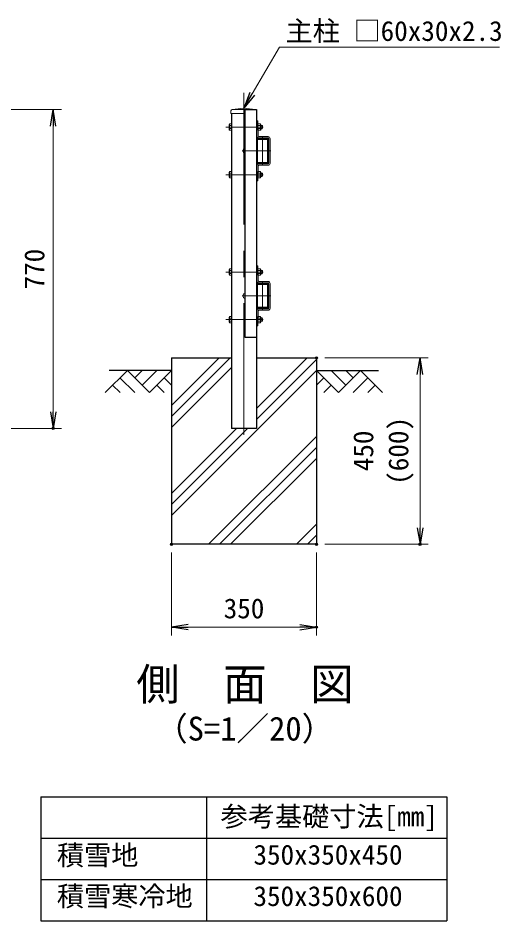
# Model space of a CAD drawing. Units: millimetres, scale not verified. Extents: x -4200 to 4200, y -2970 to 2970.
# Drawn here: x -564 to 602, y -1479 to 701 of the extents above; entities that cross this region are included whole.
import ezdxf
from ezdxf.enums import TextEntityAlignment as Align

# ---------------------------------------------------------------- set-up
doc = ezdxf.new("R2010")
doc.units = ezdxf.units.MM
doc.header["$LTSCALE"] = 10
doc.header["$PDMODE"] = 32
doc.header["$PDSIZE"] = 5
doc.linetypes.add('USER1', pattern=[50.8, 31.75, -6.35, 6.35, -6.35])
for name, color, linetype, lineweight in [('0-1_D-TTL-TXT', 7, 'Continuous', 25), ('0-2_D-BMK', 2, 'USER1', 13), ('0-3_D-STR3', 3, 'Continuous', 13), ('0-4_D-STR-DIM', 7, 'Continuous', 13), ('0-5_0', 7, 'Continuous', 25), ('0-7_D-DCR-HCH', 7, 'Continuous', 13), ('0-8_D-STR4', 7, 'Continuous', 25), ('0-9_D-STR1', 1, 'Continuous', 25), ('0-A_D-BGD', 7, 'Continuous', 25), ('0-B_D-STR-TXT', 7, 'Continuous', 13)]:
    doc.layers.add(name, color=color, linetype=linetype, lineweight=lineweight)
doc.layers.add('0-6_Defpoints', color=8, linetype='Continuous')
doc.styles.add('ＭＳ ゴシック', font='')
doc.styles.get('ＭＳ ゴシック').set_extended_font_data('MS Gothic')

# ---------------------------------------------------------------- blocks, each defined once
blk = doc.blocks.new('_Open')
at = {"layer": '0-5_0'}
blk.add_line((-10, 1.667), (0, 0), dxfattribs=at)
blk.add_lwpolyline([(-10, -1.667), (0, 0), (-10, 0)], dxfattribs=at)
blk = doc.blocks.new('MLeader4')
at = {"layer": '0-B_D-STR-TXT'}
blk.add_line((76.8, 630.48), (597.9, 630.48), dxfattribs=at)
at = {"layer": '0-B_D-STR-TXT', "lineweight": 25}
blk.add_line((7.13, 514.36), (-18.71, 483.11), dxfattribs=at)
at = {"layer": '0-B_D-STR-TXT'}
blk.add_lwpolyline([(1.36, 517.71), (66.8, 630.48), (76.8, 630.48)], dxfattribs=at)
at = {"layer": '0-B_D-STR-TXT', "lineweight": 25}
blk.add_lwpolyline([(-4.4, 521.05), (-18.71, 483.11), (1.36, 517.71)], dxfattribs=at)
at = {"layer": '0-B_D-STR-TXT', "style": 'ＭＳ ゴシック'}
blk.add_text('主柱 □60x30x2.3', height=48.09, dxfattribs=at).set_placement((81.75, 631.27), align=Align.BOTTOM_LEFT)

msp = doc.modelspace()

# ---------------------------------------------------------------- linework, layer by layer
at = {"layer": '0-2_D-BMK'}
for p, q in [((-18.71, 520.11), (-18.71, -339.89)), ((-62.11, 437.61), (27.89, 437.61)), ((26.29, 415.11), (26.29, 345.11)), ((-23.28, 380.11), (16.65, 380.11)), ((6.29, 380.11), (46.29, 380.11)), ((-62.11, 322.61), (27.89, 322.61)), ((-62.11, 87.61), (27.89, 87.61)), ((26.29, 65.11), (26.29, -4.89)), ((-23.28, 30.11), (19.65, 30.11)), ((6.29, 30.11), (46.29, 30.11)), ((-62.11, -27.39), (27.89, -27.39))]:
    msp.add_line(p, q, dxfattribs=at)
at = {"layer": '0-3_D-STR3'}
for p, q in [((-18.71, 483.11), (-46.96, 480.11)), ((-46.96, 480.11), (9.54, 480.11)), ((-18.71, 483.11), (9.54, 480.11)), ((-49.96, 477.11), (-49.96, 470.11)), ((-49.96, 470.11), (-16.71, 470.11)), ((11.29, 470.11), (12.54, 470.11)), ((12.54, 477.11), (12.54, 470.11)), ((-54.01, 443.91), (-53.31, 445.12)), ((-54.01, 443.91), (-54.01, 431.31)), ((-48.71, 445.12), (-53.31, 445.12)), ((-48.71, 441.36), (-53.31, 441.36)), ((-48.71, 445.12), (-48.71, 430.11)), ((14.49, 452.69), (11.29, 452.59)), ((11.29, 452.59), (12.47, 416.25)), ((14.49, 452.69), (15.67, 416.36)), ((15.22, 445.12), (21, 445.12)), ((15.22, 430.11), (15.22, 445.12)), ((15.22, 441.36), (21, 441.36)), ((21, 445.12), (21.72, 443.86)), ((21.72, 431.36), (21.72, 443.86)), ((21.72, 441.61), (25.09, 441.61)), ((21.72, 440.86), (25.84, 440.86)), ((25.09, 441.61), (26.29, 440.41)), ((25.09, 441.61), (25.09, 433.61)), ((26.29, 440.41), (26.29, 434.81)), ((-54.01, 431.31), (-53.31, 430.11)), ((-48.71, 433.86), (-53.31, 433.86)), ((-48.71, 430.11), (-53.31, 430.11)), ((15.22, 433.86), (21, 433.86)), ((15.22, 430.11), (21, 430.11)), ((39.69, 414.81), (17.26, 414.81)), ((21, 430.11), (21.72, 431.36)), ((21.72, 434.36), (25.84, 434.36)), ((21.72, 433.61), (25.09, 433.61)), ((25.09, 433.61), (26.29, 434.81)), ((39.69, 411.61), (17.27, 411.61)), ((41.29, 410.01), (41.29, 350.21)), ((44.49, 410.01), (44.49, 350.21)), ((-18.24, 385.36), (-16.71, 385.36)), ((-18.24, 374.86), (-16.71, 374.86)), ((-16.71, 385.36), (-16.71, 374.86)), ((-54.01, 328.91), (-53.31, 330.12)), ((-54.01, 316.31), (-54.01, 328.91)), ((-48.71, 330.12), (-53.31, 330.12)), ((-48.71, 315.11), (-48.71, 330.12)), ((11.29, 307.63), (12.47, 343.97)), ((14.49, 307.53), (15.67, 343.86)), ((15.22, 330.12), (21, 330.12)), ((15.22, 330.12), (15.22, 315.11)), ((39.69, 348.61), (17.26, 348.61)), ((39.69, 345.41), (17.26, 345.41)), ((21, 330.12), (21.72, 328.86)), ((21.72, 328.86), (21.72, 316.36)), ((-54.01, 316.31), (-53.31, 315.11)), ((-48.71, 326.36), (-53.31, 326.36)), ((-48.71, 318.86), (-53.31, 318.86)), ((-48.71, 315.11), (-53.31, 315.11)), ((14.49, 307.53), (11.29, 307.63)), ((15.22, 326.36), (21, 326.36)), ((15.22, 318.86), (21, 318.86)), ((15.22, 315.11), (21, 315.11)), ((21, 315.11), (21.72, 316.36)), ((21.72, 326.61), (25.09, 326.61)), ((21.72, 325.86), (25.84, 325.86)), ((21.72, 319.36), (25.84, 319.36)), ((21.72, 318.61), (25.09, 318.61)), ((25.09, 326.61), (26.29, 325.41)), ((25.09, 318.61), (25.09, 326.61)), ((25.09, 318.61), (26.29, 319.81)), ((26.29, 319.81), (26.29, 325.41)), ((-54.01, 93.91), (-53.31, 95.12)), ((-54.01, 93.91), (-54.01, 81.31)), ((-48.71, 95.12), (-53.31, 95.12)), ((-48.71, 91.36), (-53.31, 91.36)), ((-48.71, 95.12), (-48.71, 80.11)), ((14.49, 102.69), (11.29, 102.59)), ((11.29, 102.59), (12.47, 66.25)), ((14.49, 102.69), (15.67, 66.36)), ((15.22, 95.12), (21, 95.12)), ((15.22, 80.11), (15.22, 95.12)), ((15.22, 91.36), (21, 91.36)), ((21, 95.12), (21.72, 93.86)), ((21.72, 81.36), (21.72, 93.86)), ((21.72, 91.61), (25.09, 91.61)), ((21.72, 90.86), (25.84, 90.86)), ((25.09, 91.61), (26.29, 90.41)), ((25.09, 91.61), (25.09, 83.61)), ((26.29, 90.41), (26.29, 84.81)), ((-54.01, 81.31), (-53.31, 80.11)), ((-48.71, 83.86), (-53.31, 83.86)), ((-48.71, 80.11), (-53.31, 80.11)), ((15.22, 83.86), (21, 83.86)), ((15.22, 80.11), (21, 80.11)), ((21, 80.11), (21.72, 81.36)), ((21.72, 84.36), (25.84, 84.36)), ((21.72, 83.61), (25.09, 83.61)), ((25.09, 83.61), (26.29, 84.81)), ((39.69, 64.81), (17.26, 64.81)), ((39.69, 61.61), (17.27, 61.61)), ((41.29, 60.01), (41.29, 0.21)), ((44.49, 60.01), (44.49, 0.21)), ((-18.24, 35.36), (-16.71, 35.36)), ((-18.24, 24.86), (-16.71, 24.86)), ((-16.71, 35.36), (-16.71, 24.86)), ((-54.01, -21.09), (-53.31, -19.88)), ((-54.01, -33.69), (-54.01, -21.09)), ((-48.71, -19.88), (-53.31, -19.88)), ((-48.71, -34.89), (-48.71, -19.88)), ((11.29, -42.37), (12.47, -6.03)), ((14.49, -42.47), (15.67, -6.14)), ((15.22, -19.88), (21, -19.88)), ((15.22, -19.88), (15.22, -34.89)), ((39.69, -1.39), (17.26, -1.39)), ((39.69, -4.59), (17.26, -4.59)), ((21, -19.88), (21.72, -21.14)), ((21.72, -21.14), (21.72, -33.64)), ((-54.01, -33.69), (-53.31, -34.89)), ((-48.71, -23.64), (-53.31, -23.64)), ((-48.71, -31.14), (-53.31, -31.14)), ((-48.71, -34.89), (-53.31, -34.89)), ((14.49, -42.47), (11.29, -42.37)), ((15.22, -23.64), (21, -23.64)), ((15.22, -31.14), (21, -31.14)), ((15.22, -34.89), (21, -34.89)), ((21, -34.89), (21.72, -33.64)), ((21.72, -23.39), (25.09, -23.39)), ((21.72, -24.14), (25.84, -24.14)), ((21.72, -30.64), (25.84, -30.64)), ((21.72, -31.39), (25.09, -31.39)), ((25.09, -23.39), (26.29, -24.59)), ((25.09, -31.39), (25.09, -23.39)), ((25.09, -31.39), (26.29, -30.19)), ((26.29, -30.19), (26.29, -24.59))]:
    msp.add_line(p, q, dxfattribs=at)
for centre, radius, start, end in [((-46.96, 477.11), 3, 90, 180), ((9.54, 477.11), 3, 0, 54.31467), ((-41.48, 437.61), 12.42, 162.4121, 197.5879), ((-50.57, 443.24), 3.32, 145.61585, 214.38415), ((18.26, 443.24), 3.32, 325.61586, 34.38414), ((9.16, 437.61), 12.42, 342.4121, 17.5879), ((-50.57, 431.98), 3.32, 145.61585, 214.38415), ((17.27, 416.41), 4.8, 181.86644, 270), ((17.27, 416.41), 1.6, 181.86644, 270), ((18.26, 431.98), 3.32, 325.61585, 34.38416), ((39.69, 410.01), 4.8, 0, 90), ((39.69, 410.01), 1.6, 0, 90), ((-6.61, 380.11), 14, 163.92714, 196.07286), ((-18.24, 383.46), 1.9, 90, 163.92714), ((-18.24, 376.76), 1.9, 196.07286, 270), ((39.69, 350.21), 1.6, 270, 0), ((39.69, 350.21), 4.8, 270, 0), ((-50.57, 328.24), 3.32, 145.61585, 214.38415), ((17.27, 343.81), 4.8, 90, 178.13356), ((17.27, 343.81), 1.6, 90, 178.13356), ((18.26, 328.24), 3.32, 325.61584, 34.38415), ((-41.48, 322.61), 12.42, 162.4121, 197.5879), ((-50.57, 316.98), 3.32, 145.61585, 214.38415), ((9.16, 322.61), 12.42, 342.4121, 17.5879), ((18.26, 316.98), 3.32, 325.61586, 34.38414), ((-41.48, 87.61), 12.42, 162.4121, 197.5879), ((-50.57, 93.24), 3.32, 145.61585, 214.38415), ((18.26, 93.24), 3.32, 325.61586, 34.38414), ((9.16, 87.61), 12.42, 342.4121, 17.5879), ((-50.57, 81.98), 3.32, 145.61585, 214.38415), ((17.27, 66.41), 4.8, 181.86644, 270), ((17.27, 66.41), 1.6, 181.86644, 270), ((18.26, 81.98), 3.32, 325.61585, 34.38416), ((39.69, 60.01), 4.8, 0, 90), ((39.69, 60.01), 1.6, 0, 90), ((-6.61, 30.11), 14, 163.92714, 196.07286), ((-18.24, 33.46), 1.9, 90, 163.92714), ((-18.24, 26.76), 1.9, 196.07286, 270), ((39.69, 0.21), 1.6, 270, 0), ((39.69, 0.21), 4.8, 270, 0), ((-50.57, -21.76), 3.32, 145.61585, 214.38415), ((17.27, -6.19), 4.8, 90, 178.13356), ((17.27, -6.19), 1.6, 90, 178.13356), ((18.26, -21.76), 3.32, 325.61584, 34.38415), ((-41.48, -27.39), 12.42, 162.4121, 197.5879), ((-50.57, -33.02), 3.32, 145.61585, 214.38415), ((9.16, -27.39), 12.42, 342.4121, 17.5879), ((18.26, -33.02), 3.32, 325.61586, 34.38414)]:
    msp.add_arc(centre, radius, start, end, dxfattribs=at)
at = {"layer": '0-4_D-STR-DIM'}
for p, q in [((-1050.27, 480.11), (-459.24, 480.11)), ((-479.24, 440.11), (-479.24, -249.89)), ((176.29, -119.89), (426.29, -119.89)), ((406.29, -159.89), (406.29, -529.89)), ((-1344.24, -289.89), (-459.24, -289.89)), ((176.29, -569.89), (426.29, -569.89)), ((-193.71, -589.89), (-193.71, -789.89)), ((156.29, -589.89), (156.29, -789.89)), ((-153.71, -769.89), (116.29, -769.89))]:
    msp.add_line(p, q, dxfattribs=at)
at = {"layer": '0-5_0'}
for p, q in [((-508.71, -1179.41), (471.29, -1179.41)), ((-508.71, -1179.41), (-508.71, -1479.41)), ((-108.71, -1179.41), (-108.71, -1479.41)), ((471.29, -1179.41), (471.29, -1479.41)), ((-508.71, -1279.41), (471.29, -1279.41)), ((-508.71, -1379.41), (471.29, -1379.41)), ((-508.71, -1479.41), (471.29, -1479.41))]:
    msp.add_line(p, q, dxfattribs=at)
at = {"layer": '0-6_Defpoints'}
for p in [(156.29, -119.89), (-479.24, -289.89), (-193.71, -569.89), (156.29, -569.89), (156.29, -569.89), (406.29, -569.89), (156.29, -769.89)]:
    msp.add_point(p, dxfattribs=at)
at = {"layer": '0-7_D-DCR-HCH'}
for p, q in [((-193.71, -261.57), (-52.03, -119.89)), ((-193.71, -235.05), (-78.55, -119.89)), ((11.29, -242.18), (133.58, -119.89)), ((11.29, -268.7), (156.29, -123.7)), ((-300.13, -149.89), (-353.35, -203.1)), ((-300.13, -149.89), (-246.92, -203.1)), ((-282.4, -167.63), (-264.66, -149.89)), ((-264.66, -185.36), (-229.18, -149.89)), ((-246.92, -203.1), (-193.71, -149.89)), ((-193.71, -288.08), (-48.71, -143.08)), ((-193.71, -500.22), (156.29, -150.22)), ((209.5, -203.1), (156.29, -149.89)), ((227.24, -185.36), (191.76, -149.89)), ((262.71, -149.89), (209.5, -203.1)), ((245.07, -167.72), (227.24, -149.89)), ((262.71, -149.89), (315.93, -203.1)), ((-317.87, -167.63), (-282.23, -203.1)), ((-211.45, -167.63), (-193.71, -185.28)), ((174.03, -167.63), (156.29, -185.28)), ((280.45, -167.63), (244.81, -203.1)), ((-335.61, -185.36), (-317.79, -203.1)), ((-229.18, -185.36), (-211.37, -203.1)), ((191.76, -185.36), (173.95, -203.1)), ((298.19, -185.36), (280.37, -203.1)), ((-193.71, -473.7), (-9.9, -289.89)), ((-193.71, -447.18), (-36.42, -289.89)), ((-104.28, -569.89), (156.29, -309.31)), ((-77.77, -569.89), (156.29, -335.83)), ((-51.25, -569.89), (156.29, -362.35)), ((107.85, -569.89), (156.29, -521.45)), ((134.36, -569.89), (156.29, -547.96))]:
    msp.add_line(p, q, dxfattribs=at)
at = {"layer": '0-8_D-STR4'}
for p, q in [((-193.71, -119.89), (-193.71, -569.89)), ((-193.71, -119.89), (-48.71, -119.89)), ((11.29, -119.89), (156.29, -119.89)), ((156.29, -119.89), (156.29, -569.89)), ((156.29, -569.89), (-193.71, -569.89))]:
    msp.add_line(p, q, dxfattribs=at)
at = {"layer": '0-9_D-STR1'}
for p, q in [((-16.71, 480.11), (-16.71, -69.89)), ((-16.71, 480.11), (11.29, 480.11)), ((11.29, 480.11), (11.29, -289.89)), ((-48.71, 470.11), (-48.71, -289.89)), ((11.29, 405.51), (11.29, 354.71)), ((13.59, 405.51), (13.59, 354.71)), ((36.69, 410.11), (15.89, 410.11)), ((36.69, 407.81), (15.89, 407.81)), ((38.99, 354.71), (38.99, 405.51)), ((41.29, 354.71), (41.29, 405.51)), ((15.89, 352.41), (36.69, 352.41)), ((15.89, 350.11), (36.69, 350.11)), ((11.29, 55.51), (11.29, 4.71)), ((13.59, 55.51), (13.59, 4.71)), ((36.69, 60.11), (15.89, 60.11)), ((36.69, 57.81), (15.89, 57.81)), ((38.99, 4.71), (38.99, 55.51)), ((41.29, 4.71), (41.29, 55.51)), ((15.89, 2.41), (36.69, 2.41)), ((15.89, 0.11), (36.69, 0.11)), ((-16.71, -69.89), (11.29, -69.89)), ((11.29, -289.89), (-48.71, -289.89))]:
    msp.add_line(p, q, dxfattribs=at)
for centre, radius, start, end in [((15.89, 405.51), 4.6, 90, 180), ((15.89, 405.51), 2.3, 90, 180), ((36.69, 405.51), 4.6, 0, 90), ((36.69, 405.51), 2.3, 0, 90), ((15.89, 354.71), 4.6, 180, 270), ((15.89, 354.71), 2.3, 180, 270), ((36.69, 354.71), 2.3, 270, 0), ((36.69, 354.71), 4.6, 270, 0), ((15.89, 55.51), 4.6, 90, 180), ((15.89, 55.51), 2.3, 90, 180), ((36.69, 55.51), 4.6, 0, 90), ((36.69, 55.51), 2.3, 0, 90), ((15.89, 4.71), 4.6, 180, 270), ((15.89, 4.71), 2.3, 180, 270), ((36.69, 4.71), 2.3, 270, 0), ((36.69, 4.71), 4.6, 270, 0)]:
    msp.add_arc(centre, radius, start, end, dxfattribs=at)
at = {"layer": '0-A_D-BGD'}
for p, q in [((-193.71, -149.89), (-343.71, -149.89)), ((156.29, -149.89), (306.29, -149.89))]:
    msp.add_line(p, q, dxfattribs=at)

# ---------------------------------------------------------------- block references
at = {"layer": '0-4_D-STR-DIM', "xscale": 4, "yscale": 4}
for p, rotation in [((-479.24, 480.11), 90), ((406.29, -119.89), 90), ((-479.24, -289.89), 270), ((406.29, -569.89), 270), ((-193.71, -769.89), 180)]:
    msp.add_blockref('_Open', p, dxfattribs=dict(at, rotation=rotation))
msp.add_blockref('_Open', (156.29, -769.89), dxfattribs=at)
at = {"layer": '0-B_D-STR-TXT'}
msp.add_blockref('MLeader4', (0, 0), dxfattribs=at)

# ---------------------------------------------------------------- texts
at = {"layer": '0-1_D-TTL-TXT', "style": 'ＭＳ ゴシック'}
for s, height, p in [('側  面  図', 76.98, (-278.61, -969.17)), ('（S=1／20）', 57.7, (-233.13, -1061.15)), ('参考基礎寸法[mm]', 48.09, (-75.07, -1265.43)), ('積雪地', 48.09, (-470.24, -1359.1)), ('350x350x450', 48.09, (4.26, -1357.85)), ('積雪寒冷地', 48.09, (-470.24, -1458.08)), ('350x350x600', 48.09, (4.26, -1457.85))]:
    msp.add_text(s, height=height, dxfattribs=at).set_placement(p, align=Align.BOTTOM_LEFT)
at = {"layer": '0-4_D-STR-DIM', "style": 'ＭＳ ゴシック'}
for s, p in [('770', (-485.99, 45.61)), ('(600)', (392.43, -425.99)), ('450', (307.85, -393.39))]:
    msp.add_text(s, height=48.09, rotation=90, dxfattribs=at).set_placement(p, align=Align.BOTTOM_LEFT)
msp.add_text('350', height=48.09, dxfattribs=at).set_placement((-67.59, -763.14), align=Align.BOTTOM_LEFT)

doc.saveas('drawing.dxf')
